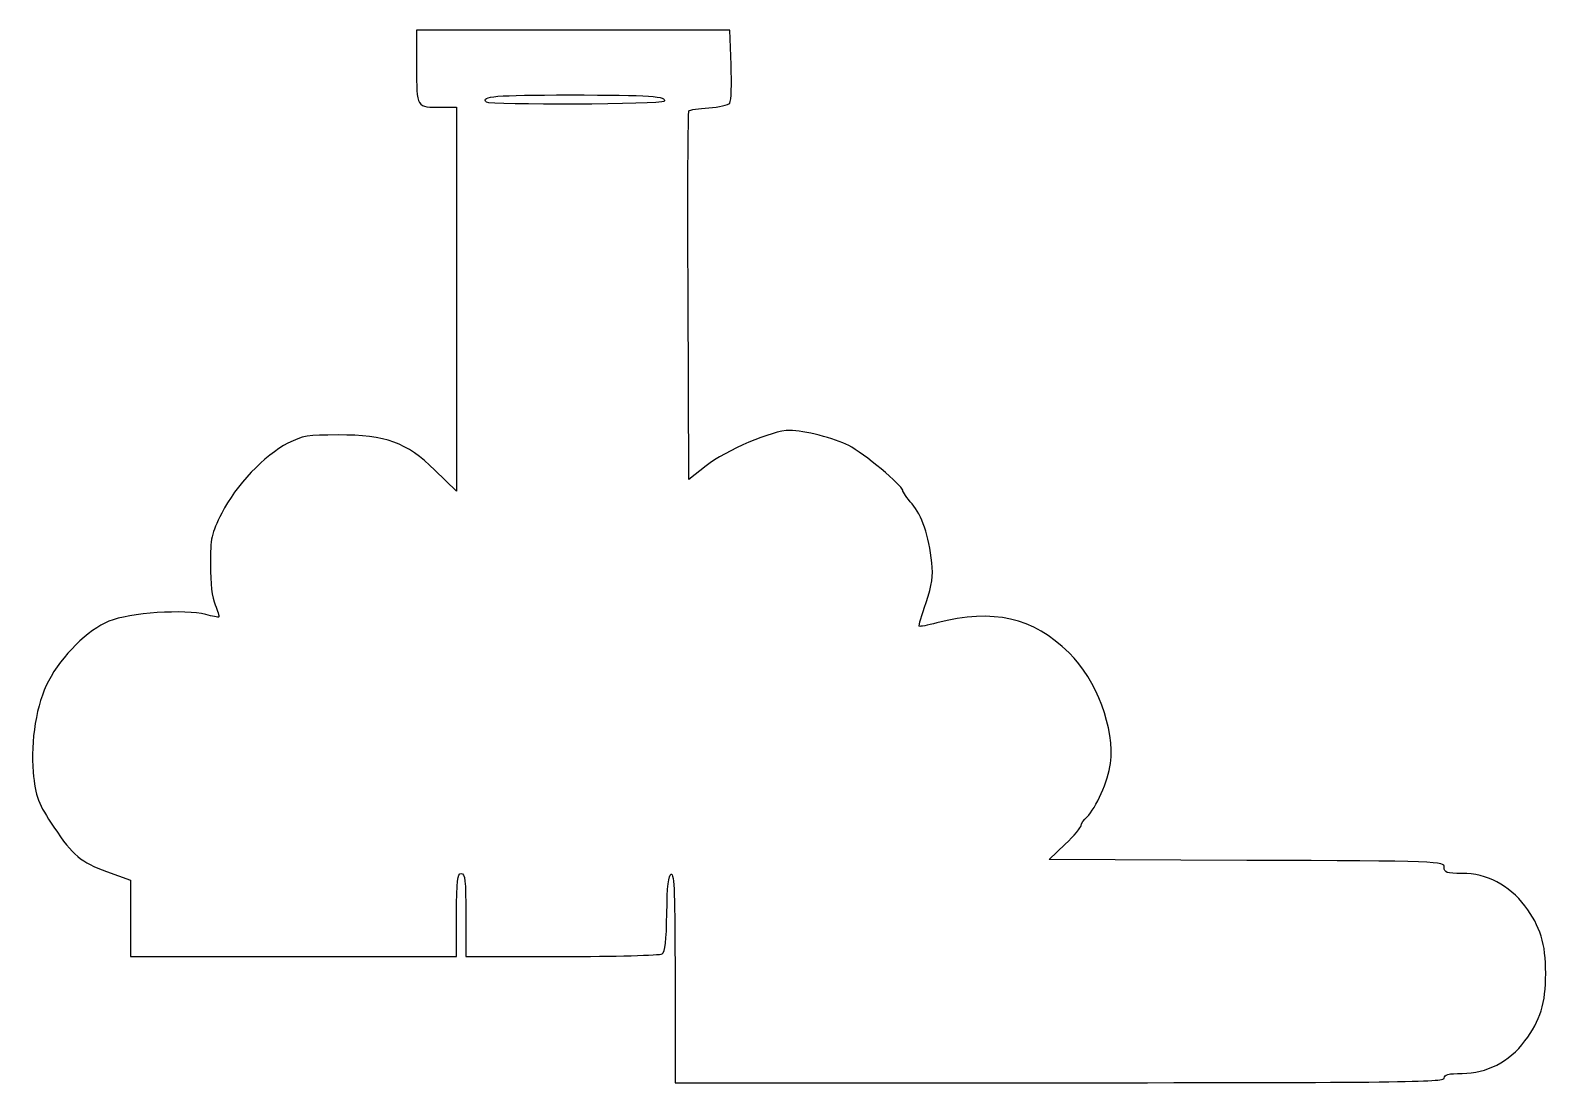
# Model space of a CAD drawing. Header units: centimetres. Extents: x -7 to 6.1, y -4.5 to 4.5.
import ezdxf

# ---------------------------------------------------------------- set-up
doc = ezdxf.new("R2010")
doc.units = ezdxf.units.CM
doc.header["$MEASUREMENT"] = 0
doc.layers.add('Layer 1', color=7, linetype='Continuous')

msp = doc.modelspace()

# ---------------------------------------------------------------- linework, layer by layer
at = {"layer": 'Layer 1'}
for points, knots in [([(-1.42875, -3.62259), (-1.42875, -2.9129), (-1.4358, -2.72315), (-1.46182, -2.73186), (-1.46182, -2.73186), (-1.48556, -2.73979), (-1.49615, -2.83484), (-1.49933, -3.06849), (-1.49933, -3.06849), (-1.50257, -3.30699), (-1.51319, -3.40005), (-1.53901, -3.41642), (-1.53901, -3.41642), (-1.55841, -3.42872), (-1.94634, -3.43896), (-2.40109, -3.43918), (-2.40109, -3.43918), (-2.40109, -3.43918), (-3.22792, -3.43958), (-3.22792, -3.43958), (-3.22792, -3.43958), (-3.22792, -3.43958), (-3.22792, -3.0824), (-3.22792, -3.0824), (-3.22792, -3.0824), (-3.22792, -2.78253), (-3.23429, -2.72521), (-3.2676, -2.72521), (-3.2676, -2.72521), (-3.30092, -2.72521), (-3.30729, -2.78253), (-3.30729, -3.0824), (-3.30729, -3.0824), (-3.30729, -3.0824), (-3.30729, -3.43958), (-3.30729, -3.43958), (-3.30729, -3.43958), (-3.30729, -3.43958), (-4.70958, -3.43958), (-4.70958, -3.43958), (-4.70958, -3.43958), (-4.70958, -3.43958), (-6.11188, -3.43958), (-6.11188, -3.43958), (-6.11188, -3.43958), (-6.11188, -3.43958), (-6.11188, -3.11154), (-6.11188, -3.11154), (-6.11188, -3.11154), (-6.11188, -3.11154), (-6.11188, -2.78349), (-6.11188, -2.78349), (-6.11188, -2.78349), (-6.11188, -2.78349), (-6.31693, -2.70883), (-6.31693, -2.70883), (-6.31693, -2.70883), (-6.53773, -2.62842), (-6.60711, -2.57016), (-6.77001, -2.32833), (-6.77001, -2.32833), (-6.90471, -2.12839), (-6.92932, -2.0631), (-6.94873, -1.85419), (-6.94873, -1.85419), (-6.97335, -1.58928), (-6.91886, -1.26389), (-6.81766, -1.07156), (-6.81766, -1.07156), (-6.70266, -0.853), (-6.47855, -0.63109), (-6.29708, -0.5561), (-6.29708, -0.5561), (-6.12453, -0.48478), (-5.63753, -0.45131), (-5.46513, -0.49892), (-5.46513, -0.49892), (-5.40774, -0.51477), (-5.35699, -0.52393), (-5.35234, -0.51928), (-5.35234, -0.51928), (-5.34769, -0.51464), (-5.3619, -0.46772), (-5.38392, -0.41502), (-5.38392, -0.41502), (-5.41003, -0.35254), (-5.42396, -0.23268), (-5.42396, -0.07055), (-5.42396, -0.07055), (-5.42396, 0.16315), (-5.41809, 0.18984), (-5.32629, 0.37348), (-5.32629, 0.37348), (-5.20852, 0.60905), (-4.95928, 0.87221), (-4.7573, 0.97423), (-4.7573, 0.97423), (-4.63047, 1.03829), (-4.589, 1.0451), (-4.32594, 1.0451), (-4.32594, 1.0451), (-3.91032, 1.0451), (-3.74323, 0.98421), (-3.49337, 0.74168), (-3.49337, 0.74168), (-3.49337, 0.74168), (-3.30729, 0.56106), (-3.30729, 0.56106), (-3.30729, 0.56106), (-3.30729, 0.56106), (-3.30729, 2.21199), (-3.30729, 2.21199), (-3.30729, 2.21199), (-3.30729, 2.21199), (-3.30729, 3.86292), (-3.30729, 3.86292), (-3.30729, 3.86292), (-3.30729, 3.86292), (-3.43742, 3.86292), (-3.43742, 3.86292), (-3.43742, 3.86292), (-3.65656, 3.86292), (-3.65125, 3.8543), (-3.65125, 4.20971), (-3.65125, 4.20971), (-3.65125, 4.20971), (-3.65125, 4.52438), (-3.65125, 4.52438), (-3.65125, 4.52438), (-3.65125, 4.52438), (-2.3048, 4.52438), (-2.3048, 4.52438), (-2.3048, 4.52438), (-2.3048, 4.52438), (-0.95835, 4.52438), (-0.95835, 4.52438), (-0.95835, 4.52438), (-0.95835, 4.52438), (-0.94678, 4.22672), (-0.94678, 4.22672), (-0.94678, 4.22672), (-0.94042, 4.06301), (-0.94534, 3.91559), (-0.95772, 3.89912), (-0.95772, 3.89912), (-0.97011, 3.88266), (-1.05114, 3.86406), (-1.13779, 3.85779), (-1.13779, 3.85779), (-1.22445, 3.85152), (-1.30164, 3.84009), (-1.30934, 3.8324), (-1.30934, 3.8324), (-1.31704, 3.8247), (-1.32027, 3.10832), (-1.31651, 2.24044), (-1.31651, 2.24044), (-1.31651, 2.24044), (-1.30969, 0.66248), (-1.30969, 0.66248), (-1.30969, 0.66248), (-1.30969, 0.66248), (-1.1603, 0.781), (-1.1603, 0.781), (-1.1603, 0.781), (-0.99538, 0.91183), (-0.58656, 1.08504), (-0.44417, 1.0844), (-0.44417, 1.0844), (-0.31862, 1.08384), (-0.05675, 1.01667), (0.06615, 0.95351), (0.06615, 0.95351), (0.19045, 0.88963), (0.52898, 0.60927), (0.52959, 0.56969), (0.52959, 0.56969), (0.52982, 0.55468), (0.56575, 0.50185), (0.60942, 0.4523), (0.60942, 0.4523), (0.6946, 0.35565), (0.75329, 0.18124), (0.77966, -0.05357), (0.77966, -0.05357), (0.79275, -0.17022), (0.78265, -0.23942), (0.72961, -0.39617), (0.72961, -0.39617), (0.69306, -0.50421), (0.66664, -0.59608), (0.67089, -0.60033), (0.67089, -0.60033), (0.67514, -0.60459), (0.74322, -0.59164), (0.82218, -0.57157), (0.82218, -0.57157), (1.31188, -0.44705), (1.64727, -0.52266), (1.95981, -0.82805), (1.95981, -0.82805), (2.19683, -1.05965), (2.35482, -1.48219), (2.31611, -1.78099), (2.31611, -1.78099), (2.29728, -1.92631), (2.19005, -2.16932), (2.11464, -2.23756), (2.11464, -2.23756), (2.08665, -2.26289), (2.06369, -2.29666), (2.06361, -2.31259), (2.06361, -2.31259), (2.06353, -2.32852), (2.00177, -2.40109), (1.92637, -2.47385), (1.92637, -2.47385), (1.92637, -2.47385), (1.78927, -2.60615), (1.78927, -2.60615), (1.78927, -2.60615), (1.78927, -2.60615), (3.48755, -2.61295), (3.48755, -2.61295), (3.48755, -2.61295), (5.16383, -2.61968), (5.18583, -2.62045), (5.18583, -2.67249), (5.18583, -2.67249), (5.18583, -2.71917), (5.20366, -2.72521), (5.34156, -2.72521), (5.34156, -2.72521), (5.55095, -2.72521), (5.74492, -2.82577), (5.87998, -3.00435), (5.87998, -3.00435), (6.01408, -3.18167), (6.05896, -3.32728), (6.05896, -3.5851), (6.05896, -3.5851), (6.05896, -3.84293), (6.01408, -3.98854), (5.87998, -4.16586), (5.87998, -4.16586), (5.74492, -4.34444), (5.55095, -4.445), (5.34156, -4.445), (5.34156, -4.445), (5.22078, -4.445), (5.18583, -4.45391), (5.18583, -4.48469), (5.18583, -4.48469), (5.18583, -4.51975), (4.80072, -4.52438), (1.87854, -4.52438), (1.87854, -4.52438), (1.87854, -4.52438), (-1.42875, -4.52438), (-1.42875, -4.52438), (-1.42875, -4.52438), (-1.42875, -4.52438), (-1.42875, -3.62259), (-1.42875, -3.62259)], [0, 0, 0, 0, 0.01492537, 0.01492537, 0.01492537, 0.01492537, 0.02985075, 0.02985075, 0.02985075, 0.02985075, 0.04477612, 0.04477612, 0.04477612, 0.04477612, 0.05970149, 0.05970149, 0.05970149, 0.05970149, 0.07462687, 0.07462687, 0.07462687, 0.07462687, 0.08955224, 0.08955224, 0.08955224, 0.08955224, 0.10447761, 0.10447761, 0.10447761, 0.10447761, 0.11940299, 0.11940299, 0.11940299, 0.11940299, 0.13432836, 0.13432836, 0.13432836, 0.13432836, 0.14925373, 0.14925373, 0.14925373, 0.14925373, 0.1641791, 0.1641791, 0.1641791, 0.1641791, 0.17910448, 0.17910448, 0.17910448, 0.17910448, 0.19402985, 0.19402985, 0.19402985, 0.19402985, 0.20895522, 0.20895522, 0.20895522, 0.20895522, 0.2238806, 0.2238806, 0.2238806, 0.2238806, 0.23880597, 0.23880597, 0.23880597, 0.23880597, 0.25373134, 0.25373134, 0.25373134, 0.25373134, 0.26865672, 0.26865672, 0.26865672, 0.26865672, 0.28358209, 0.28358209, 0.28358209, 0.28358209, 0.29850746, 0.29850746, 0.29850746, 0.29850746, 0.31343284, 0.31343284, 0.31343284, 0.31343284, 0.32835821, 0.32835821, 0.32835821, 0.32835821, 0.34328358, 0.34328358, 0.34328358, 0.34328358, 0.35820896, 0.35820896, 0.35820896, 0.35820896, 0.37313433, 0.37313433, 0.37313433, 0.37313433, 0.3880597, 0.3880597, 0.3880597, 0.3880597, 0.40298507, 0.40298507, 0.40298507, 0.40298507, 0.41791045, 0.41791045, 0.41791045, 0.41791045, 0.43283582, 0.43283582, 0.43283582, 0.43283582, 0.44776119, 0.44776119, 0.44776119, 0.44776119, 0.46268657, 0.46268657, 0.46268657, 0.46268657, 0.47761194, 0.47761194, 0.47761194, 0.47761194, 0.49253731, 0.49253731, 0.49253731, 0.49253731, 0.50746269, 0.50746269, 0.50746269, 0.50746269, 0.52238806, 0.52238806, 0.52238806, 0.52238806, 0.53731343, 0.53731343, 0.53731343, 0.53731343, 0.55223881, 0.55223881, 0.55223881, 0.55223881, 0.56716418, 0.56716418, 0.56716418, 0.56716418, 0.58208955, 0.58208955, 0.58208955, 0.58208955, 0.59701493, 0.59701493, 0.59701493, 0.59701493, 0.6119403, 0.6119403, 0.6119403, 0.6119403, 0.62686567, 0.62686567, 0.62686567, 0.62686567, 0.64179104, 0.64179104, 0.64179104, 0.64179104, 0.65671642, 0.65671642, 0.65671642, 0.65671642, 0.67164179, 0.67164179, 0.67164179, 0.67164179, 0.68656716, 0.68656716, 0.68656716, 0.68656716, 0.70149254, 0.70149254, 0.70149254, 0.70149254, 0.71641791, 0.71641791, 0.71641791, 0.71641791, 0.73134328, 0.73134328, 0.73134328, 0.73134328, 0.74626866, 0.74626866, 0.74626866, 0.74626866, 0.76119403, 0.76119403, 0.76119403, 0.76119403, 0.7761194, 0.7761194, 0.7761194, 0.7761194, 0.79104478, 0.79104478, 0.79104478, 0.79104478, 0.80597015, 0.80597015, 0.80597015, 0.80597015, 0.82089552, 0.82089552, 0.82089552, 0.82089552, 0.8358209, 0.8358209, 0.8358209, 0.8358209, 0.85074627, 0.85074627, 0.85074627, 0.85074627, 0.86567164, 0.86567164, 0.86567164, 0.86567164, 0.88059701, 0.88059701, 0.88059701, 0.88059701, 0.89552239, 0.89552239, 0.89552239, 0.89552239, 0.91044776, 0.91044776, 0.91044776, 0.91044776, 0.92537313, 0.92537313, 0.92537313, 0.92537313, 0.94029851, 0.94029851, 0.94029851, 0.94029851, 0.95522388, 0.95522388, 0.95522388, 0.95522388, 0.97014925, 0.97014925, 0.97014925, 0.97014925, 1, 1, 1, 1]), ([(-1.52321, 3.91283), (-1.49502, 3.95844), (-1.63483, 3.96803), (-2.33339, 3.96839), (-2.33339, 3.96839), (-2.97409, 3.96872), (-3.10215, 3.95763), (-3.05081, 3.90629), (-3.05081, 3.90629), (-3.02453, 3.88002), (-1.53956, 3.88637), (-1.52321, 3.91283)], [0, 0, 0, 0, 0.25, 0.25, 0.25, 0.25, 0.5, 0.5, 0.5, 0.5, 1, 1, 1, 1])]:
    msp.add_open_spline(points, degree=3, knots=knots, dxfattribs=at)

doc.saveas('drawing.dxf')
